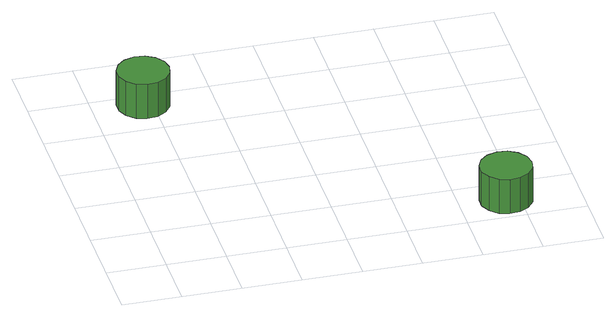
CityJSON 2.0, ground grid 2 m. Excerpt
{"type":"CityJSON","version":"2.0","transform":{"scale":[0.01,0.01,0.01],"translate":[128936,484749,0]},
"CityObjects":{
"tree1":{"type":"SolitaryVegetationObject","attributes":{"function":"something"},"geometry":[{"type":"MultiSurface","lod":"1","boundaries":[[[0,1,2,3,4,5,6,7,8,9,10,11,12,13,14]],[[15,16,17,18,19,20,21,22,23,24,25,26,27,28,29]],[[0,29,28,1]],[[1,28,27,2]],[[2,27,26,3]],[[3,26,25,4]],[[4,25,24,5]],[[5,24,23,6]],[[6,23,22,7]],[[7,22,21,8]],[[8,21,20,9]],[[9,20,19,10]],[[10,19,18,11]],[[11,18,17,12]],[[12,17,16,13]],[[13,16,15,14]],[[14,15,29,0]]]}]},
"tree2":{"type":"SolitaryVegetationObject","attributes":{"function":"something"},"geometry":[{"type":"MultiSurface","lod":"1","boundaries":[[[30,31,32,33,34,35,36,37,38,39,40,41,42,43,44]],[[45,46,47,48,49,50,51,52,53,54,55,56,57,58,59]],[[30,59,58,31]],[[31,58,57,32]],[[32,57,56,33]],[[33,56,55,34]],[[34,55,54,35]],[[35,54,53,36]],[[36,53,52,37]],[[37,52,51,38]],[[38,51,50,39]],[[39,50,49,40]],[[40,49,48,41]],[[41,48,47,42]],[[42,47,46,43]],[[43,46,45,44]],[[44,45,59,30]]]}]}
},
"vertices":[
[256,950,169],[248,985,169],[227,1014,169],[196,1032,169],[160,1036,169],[125,1025,169],[98,1001,169],[83,968,169],[83,931,169],[98,898,169],[125,874,169],[160,863,169],[196,867,169],[227,885,169],[248,914,169],[248,914,40],[227,885,40],[196,867,40],[160,863,40],[125,874,40],[98,898,40],[83,931,40],[83,968,40],[98,1001,40],[125,1025,40],[160,1036,40],[196,1032,40],[227,1014,40],[248,985,40],[256,950,40],
[1239,99,173],[1232,134,173],[1210,163,173],[1179,182,173],[1143,185,173],[1109,174,173],[1082,150,173],[1067,117,173],[1067,81,173],[1082,48,173],[1109,23,173],[1143,12,173],[1179,16,173],[1210,34,173],[1232,63,173],[1232,63,44],[1210,34,44],[1179,16,44],[1143,12,44],[1109,23,44],[1082,48,44],[1067,81,44],[1067,117,44],[1082,150,44],[1109,174,44],[1143,185,44],[1179,182,44],[1210,163,44],[1232,134,44],[1239,99,44]
]}
